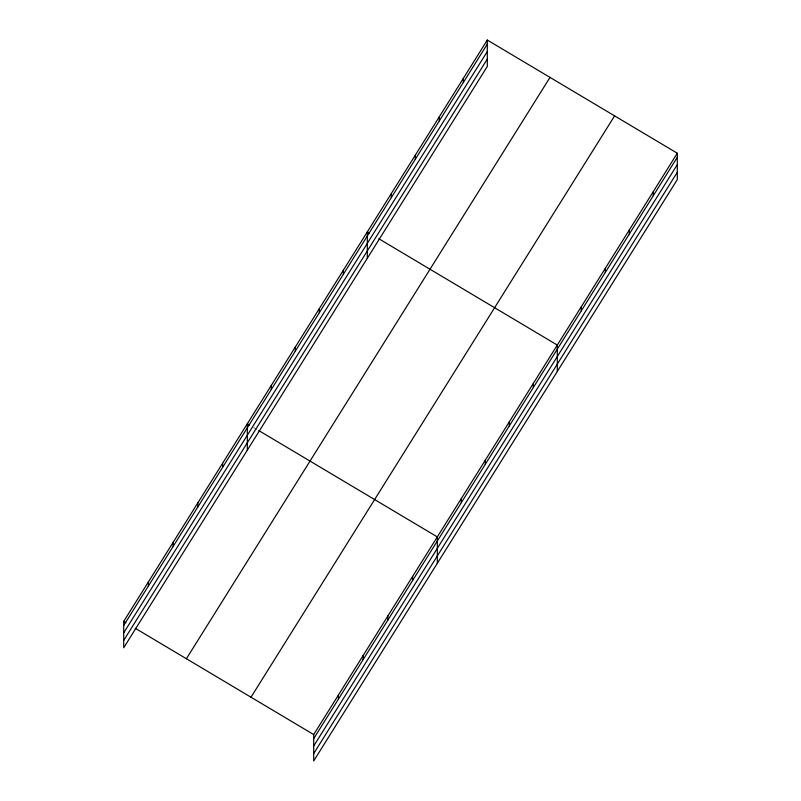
<?xml version="1.0" encoding="UTF-8"?>
<svg xmlns="http://www.w3.org/2000/svg" width="801" height="801" viewBox="0 0 801 801"><rect width="100%" height="100%" fill="white"/><g stroke="black" fill="none" stroke-linecap="round" stroke-linejoin="round"><path stroke-width="0.6" stroke-dasharray="4 3" d="M253.597 427.474L256.731 429.336"/><path stroke-width="1.2" d="M487.308 40.05L123.704 621.396L123.704 647.779L487.308 66.433L487.308 40.05L677.296 153.221L677.296 179.604L313.692 760.95L313.692 734.567L677.296 153.221M123.704 625.491L487.308 44.145M123.704 632.85L487.308 51.504M123.704 640.42L487.308 59.074M186.393 658.742L550.007 77.397M250.993 697.22L614.607 115.875M313.692 738.672L677.296 157.326M313.692 746.021L677.296 164.676M313.692 753.601L677.296 172.255M369.411 233.141L367.319 231.889L367.319 258.272M378.813 238.738L557.306 345.071L557.306 371.454M249.421 424.981L247.329 423.739L247.329 450.122M258.823 430.588L437.316 536.91L437.316 563.293M123.704 621.396L125.787 622.637M135.199 628.244L313.692 734.567M653.296 191.589L653.296 195.694M629.306 229.957L629.306 234.062M605.306 268.335L605.306 272.43M581.306 306.703L581.306 310.798M533.306 383.439L533.306 387.534M509.306 421.807L509.306 425.902M485.316 460.175L485.316 464.27M463.318 78.418L463.318 82.513M461.316 498.542L461.316 502.638M439.318 116.786L439.318 120.891M415.319 155.154L415.319 159.259M412.585 576.44L412.585 580.545M391.319 193.522L391.319 197.627M387.864 615.979L387.864 620.074M363.133 655.508L363.133 659.603M343.319 270.257L343.319 274.363M338.412 695.038L338.412 699.133M319.329 308.635L319.329 312.73M295.329 347.003L295.329 351.098M271.329 385.371L271.329 389.466M222.608 463.268L222.608 467.363M197.877 502.798L197.877 506.903M173.156 542.327L173.156 546.432M148.425 581.866L148.425 585.962"/></g></svg>
